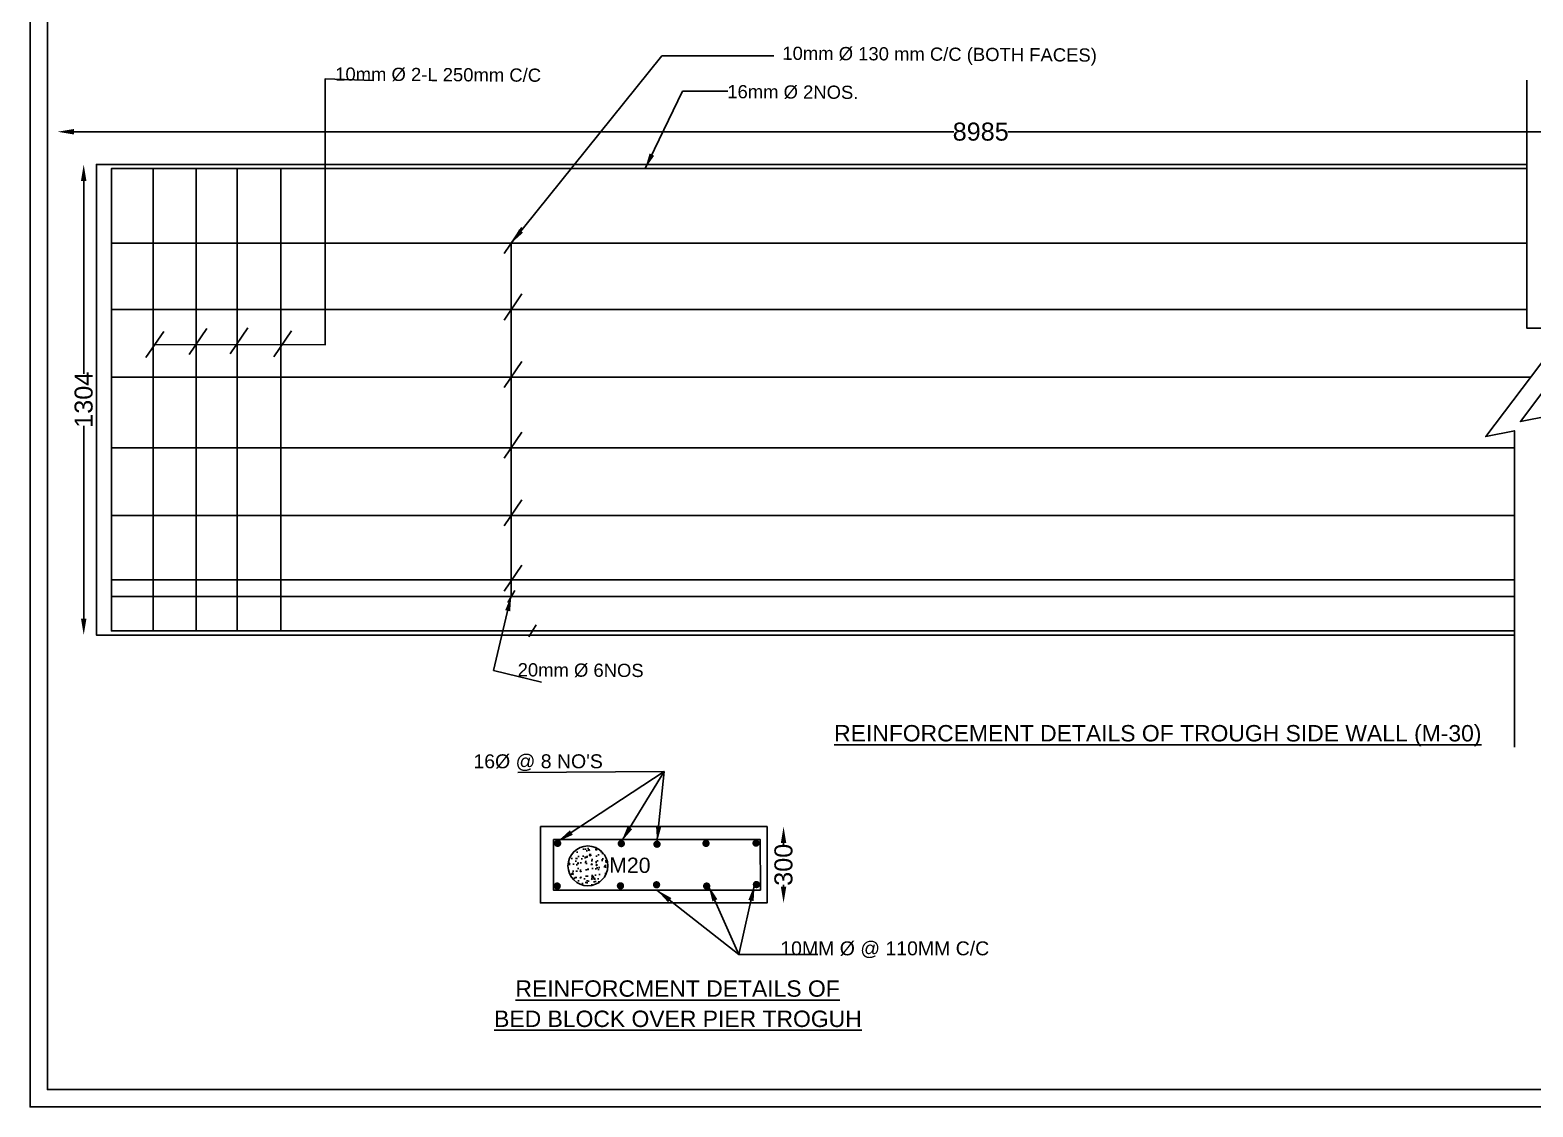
# Model space of a CAD drawing. Header units: millimetres. Extents: x 118265 to 133171, y -57 to 10548.
# Drawn here: x 118265 to 127437, y -57 to 6514 of the extents above; entities that cross this region are included whole.
import ezdxf

# ---------------------------------------------------------------- set-up
doc = ezdxf.new("R2010")
doc.units = ezdxf.units.MM
doc.header["$MEASUREMENT"] = 0
doc.layers.add('DRAWING', color=7, linetype='Continuous')
doc.layers.add('TEXT', color=7, linetype='Continuous')
doc.styles.get("Standard").update_dxf_attribs({"font": 'arial.ttf'})
doc.dimstyles.get("Standard").update_dxf_attribs({"dimtxt": 110, "dimasz": 100, "dimexe": 0.18, "dimexo": 0.0625, "dimgap": 0.09, "dimtad": 0, "dimdec": 0, "dimzin": 0, "dimdsep": 46, "dimtxsty": 'Standard', "dimcen": 0.09, "dimse1": 1, "dimse2": 1, "dimadec": 0, "dimazin": 0, "dimtfac": 1, "dimtdec": 0, "dimtofl": 0, "dimtmove": 0, "dimatfit": 3, "dimfxl": 1, "dimtolj": 1, "dimtzin": 0, "dimarcsym": 0})

# ---------------------------------------------------------------- blocks, each defined once
blk = doc.blocks.new('*D26')
at = {"layer": 'Defpoints', "color": 0}
for p in [(122762.7, 1653.5), (122762.7, 1187.5), (122863.2, 1187.5)]:
    blk.add_point(p, dxfattribs=at)
at = {"layer": 'DRAWING', "color": 0, "lineweight": -2}
for p, q in [((122863.2, 1553.5), (122863.2, 1541.9)), ((122863.2, 1287.5), (122863.2, 1299.1))]:
    blk.add_line(p, q, dxfattribs=at)
at = {"layer": 'DRAWING', "color": 0}
for points in [[(122846.5, 1553.5), (122879.8, 1553.5), (122863.2, 1653.5)], [(122846.5, 1287.5), (122879.8, 1287.5), (122863.2, 1187.5)]]:
    blk.add_solid(points, dxfattribs=at)
at = {"layer": 'DRAWING', "color": 0, "insert": (122863.2, 1420.5), "char_height": 110, "attachment_point": 5, "rotation": 90}
blk.add_mtext('\\A1;300', dxfattribs=at)
blk = doc.blocks.new('*D42')
at = {"layer": 'Defpoints', "color": 0}
for p in [(118669.6, 5693.8), (118592.4, 2822.7), (127535.4, 2822.7)]:
    blk.add_point(p, dxfattribs=at)
at = {"layer": 'DRAWING', "color": 0, "lineweight": -2}
for p, q in [((118592.4, 5593.8), (118592.4, 4417.2)), ((118592.4, 2922.7), (118592.4, 4099.3))]:
    blk.add_line(p, q, dxfattribs=at)
at = {"layer": 'DRAWING', "color": 0}
for points in [[(118575.7, 5593.8), (118609, 5593.8), (118592.4, 5693.8)], [(118575.7, 2922.7), (118609, 2922.7), (118592.4, 2822.7)]]:
    blk.add_solid(points, dxfattribs=at)
at = {"layer": 'DRAWING', "color": 0, "insert": (118592.4, 4258.2), "char_height": 110, "attachment_point": 5, "rotation": 90}
blk.add_mtext('\\A1;1304', dxfattribs=at)
blk = doc.blocks.new('*D43')
at = {"layer": 'Defpoints', "color": 0}
for p in [(129700.2, 5893.7), (118432.5, 5693.8), (129700.2, 5668.8)]:
    blk.add_point(p, dxfattribs=at)
at = {"layer": 'DRAWING', "color": 0, "lineweight": -2}
for p, q in [((118532.5, 5893.7), (123901.5, 5893.7)), ((129600.2, 5893.7), (124231.2, 5893.7))]:
    blk.add_line(p, q, dxfattribs=at)
at = {"layer": 'DRAWING', "color": 0}
for points in [[(118532.5, 5910.3), (118532.5, 5877), (118432.5, 5893.7)], [(129600.2, 5910.3), (129600.2, 5877), (129700.2, 5893.7)]]:
    blk.add_solid(points, dxfattribs=at)
at = {"layer": 'DRAWING', "color": 0, "insert": (124066.4, 5893.7), "char_height": 110, "attachment_point": 5}
blk.add_mtext('\\A1;8985', dxfattribs=at)

msp = doc.modelspace()

# ---------------------------------------------------------------- hatches: boundary and pattern name
at = {"layer": 'DRAWING'}
h = msp.add_hatch(dxfattribs=at)
h.set_pattern_fill('AR-CONC', color=256, scale=11.620219, style=0)
h.set_pattern_definition([(50, (-7228.015, -7423.045), (83.347206, -7.291936), [8.715164, -95.86681]), (355, (-7228.015, -7423.045), (-16.12321, 87.406375), [6.97213, -76.693447]), (100.4514, (-7221.07, -7423.65), (67.22406, 80.114386), [7.40675, -81.47425]), (46.1842, (-7228.02, -7399.8), (124.01575, -19.23367), [13.07275, -143.80021]), (96.6356, (-7217.68, -7401.41), (108.60986, 113.19463), [11.11013, -122.21136]), (351.1842, (-7228.02, -7399.8), (108.60977, 113.19472), [10.4582, -115.04017]), (21, (-7216.395, -7405.614), (69.361908, -46.785198), [8.715164, -95.86681]), (326, (-7216.395, -7405.614), (28.273775, 84.264025), [6.97213, -76.693447]), (71.4514, (-7210.615, -7409.51), (97.63571, 37.47875), [7.40675, -81.47425]), (37.5, (-7228.015, -7423.045), (1.413002, 38.6829956), [0, -75.76383, 0, -77.855469, 0, -76.983952]), (7.5, (-7228.015, -7423.045), (30.569257, 45.831506), [0, -44.389237, 0, -74.020796, 0, -29.341054]), (327.5, (-7253.93, -7423.045), (62.031337, -2.6209255), [0, -29.050548, 0, -90.63771, 0, -120.269269]), (317.5, (-7265.55, -7423.045), (67.767511, 11.632418), [0, -37.765712, 0, -60.192736, 0, -85.40861])])
h.paths.add_polyline_path([(121790.8, 1413.9, 1), (121547.9, 1413.9, 1)])

# ---------------------------------------------------------------- linework, layer by layer
for points in [[(118264.9, 10548.1), (133171.3, 10548.1), (133171.3, -57.1), (118264.9, -57.1)], [(118370.6, 10442.4), (133065.7, 10442.4), (133065.7, 48.5), (118370.6, 48.5)]]:
    msp.add_lwpolyline(points, close=True, dxfattribs=at)
for points in [[(119026.4, 4596.1), (120065.3, 4593.2), (120065.3, 6216), (120363.7, 6205.8)], [(127399.8, 6208.1), (127399.8, 4694.4), (127649.3, 4694.4)], [(120227, 2822.7), (118669.6, 2822.7), (118669.6, 5693.8), (120227, 5693.8)], [(120227, 5693.8), (127399.8, 5693.8)], [(120227, 5668.8), (118761, 5668.8), (118761, 5643.1)], [(118761, 5643.1), (118761, 2859.8), (118761, 2847.6), (120227, 2847.6)], [(119015.9, 5668.8), (119015.9, 2847.6)], [(119278.7, 5668.8), (119278.7, 2847.6)], [(119529.3, 5668.8), (119529.3, 2847.6)], [(119795.3, 5668.8), (119795.3, 2847.6)], [(127399.8, 5668.8), (120227, 5668.8)], [(121266.4, 5308.9), (121158.2, 5149.9)], [(120227, 5213.9), (118761, 5213.9)], [(127399.8, 5213.9), (120227, 5213.9)], [(121201.7, 5213.9), (121201.7, 3063.2)], [(121266.4, 4903.7), (121158.2, 4744.6)], [(120227, 4808.6), (118761, 4808.6)], [(127399.8, 4808.6), (120227, 4808.6)], [(127856.2, 4784.6), (127360, 4124.8), (127535.4, 4160.7), (127535.4, 2231)], [(119343.3, 4692.4), (119235.2, 4533.4)], [(119594, 4696.5), (119485.8, 4537.5)], [(119860, 4679.7), (119751.8, 4520.7)], [(127649.3, 4694.4), (127148.3, 4033), (127323.6, 4068.9), (127323.6, 2139.2)], [(119080.5, 4675.6), (118972.4, 4516.6)], [(121266.4, 4491), (121158.2, 4332)], [(120227, 4395.9), (118761, 4395.9)], [(127423.2, 4395.9), (120227, 4395.9)], [(121266.4, 4060.7), (121158.2, 3901.6)], [(120227, 3965.6), (118761, 3965.6)], [(127323.6, 3965.6), (120227, 3965.6)], [(121266.4, 3647.6), (121158.2, 3488.5)], [(120227, 3552.5), (118761, 3552.5)], [(127323.6, 3552.5), (120227, 3552.5)], [(121266.4, 3248.2), (121158.2, 3089.2)], [(120227, 3159.6), (118761, 3159.6)], [(127323.6, 3159.6), (120227, 3159.6)], [(120227, 3057.3), (118761, 3057.3)], [(127323.6, 3057.3), (120227, 3057.3)], [(121224.3, 3094.6), (121180.3, 3021.9)], [(120227, 2847.6), (127323.6, 2847.6)], [(121353.1, 2884.8), (121309.2, 2812.1)], [(127323.6, 2822.7), (120227, 2822.7)], [(121379.6, 1653.5), (121379.6, 1187.5), (122762.7, 1187.5), (122762.7, 1653.5), (121977.5, 1653.5)], [(121977.5, 1653.5), (121379.6, 1653.5)], [(121458.6, 1574.5), (121458.6, 1266.5), (122721.9, 1266.5), (122721.5, 1574.5), (121898.5, 1574.5), (121898.5, 1574.5)], [(121898.5, 1574.5), (121458.6, 1574.5)]]:
    msp.add_lwpolyline(points, dxfattribs=at)
at = {"layer": 'DRAWING', "const_width": 22.3}
for points in [[(121473.4, 1551.3, 1), (121495.7, 1551.3, 1)], [(121862, 1550, 1), (121884.3, 1550, 1)], [(122079.8, 1546.1, 1), (122102.1, 1546.1, 1)], [(122378.9, 1551.2, 1), (122401.2, 1551.2, 1)], [(122684.1, 1552.5, 1), (122706.3, 1552.5, 1)], [(121470.8, 1290.8, 1), (121493.1, 1290.8, 1)], [(121856.8, 1292.1, 1), (121879.1, 1292.1, 1)], [(122077.2, 1298.6, 1), (122099.4, 1298.6, 1)], [(122382.8, 1290.7, 1), (122405.1, 1290.7, 1)], [(122686.7, 1299.8, 1), (122708.9, 1299.8, 1)]]:
    msp.add_lwpolyline(points, format="xyb", close=True, dxfattribs=at)
at = {"layer": 'DRAWING'}
msp.add_circle((121669.3, 1413.9), 121.5, dxfattribs=at)

# ---------------------------------------------------------------- texts
for s, height, p in [('10mm Ø 130 mm C/C (BOTH FACES)', 80.549, (122855.8, 6332.6)), ('10mm Ø 2-L 250mm C/C', 80.549, (120126.6, 6205.8)), ('16mm Ø 2NOS.', 80.549, (122519.6, 6098.5)), ('20mm Ø 6NOS ', 80.549, (121240.3, 2570.5)), ('M20', 92.96, (121798.6, 1372.2))]:
    msp.add_text(s, height=height, rotation=359.65712, dxfattribs=at).set_placement(p)
for s, p in [("16Ø @ 8 NO'S  ", (120970.6, 2009.6)), ('10MM Ø @ 110MM C/C', (122843.3, 868.1))]:
    msp.add_text(s, height=85, dxfattribs=at).set_placement(p)
at = {"layer": 'TEXT'}
for s, p in [('%%UREINFORCEMENT DETAILS OF TROUGH SIDE WALL (M-30)', (123172, 2173.3)), ('%%UREINFORCMENT DETAILS OF', (121227.2, 615.3)), ('%%UBED BLOCK OVER PIER TROGUH', (121097.1, 430.7))]:
    msp.add_text(s, height=100, dxfattribs=at).set_placement(p)

# ---------------------------------------------------------------- dimensions: what is measured, and where the dimension line sits
at = {"layer": 'DRAWING'}
dim = msp.add_linear_dim(base=(129700.2, 5893.7), p1=(118432.5, 5693.8), p2=(129700.2, 5668.8), text='8985', dimstyle='Standard', override={"dimfxl": 2000}, dxfattribs=at)
dim.commit()
dim.dimension.update_dxf_attribs({"geometry": '*D43', "text_midpoint": (124066.4, 5893.7)})
dim = msp.add_linear_dim(base=(118592.4, 2822.7), p1=(118669.6, 5693.8), p2=(127535.4, 2822.7), angle=90, text='1304', dimstyle='Standard', dxfattribs=at)
dim.commit()
dim.dimension.update_dxf_attribs({"geometry": '*D42', "text_midpoint": (118592.4, 4258.2)})
dim = msp.add_linear_dim(base=(122863.2, 1187.5), p1=(122762.7, 1653.5), p2=(122762.7, 1187.5), angle=90, text='300', dimstyle='Standard', override={"dimfxl": 2000}, dxfattribs=at)
dim.commit()
dim.dimension.update_dxf_attribs({"geometry": '*D26', "text_midpoint": (122863.2, 1420.5)})

# ---------------------------------------------------------------- leaders
for points, override in [([(121201.7, 5213.9), (122121.1, 6356), (122804.4, 6356)], {"dimasz": 95, "dimgap": 0.09, "dimtad": 0, "dimfxl": 2000, "dimarcsym": 1}), ([(122018.3, 5668.8), (122247, 6142), (122524.1, 6142)], {"dimasz": 95, "dimgap": 0.09, "dimtad": 0, "dimfxl": 2000, "dimarcsym": 1}), ([(121201.7, 3063.2), (121093.6, 2606), (121387, 2535)], {"dimasz": 95, "dimgap": 0.09, "dimtad": 0, "dimfxl": 2000, "dimarcsym": 1}), ([(122090.9, 1557.2), (122135.7, 1988.8), (121241.2, 1983.6)], {"dimgap": 0.09, "dimtad": 0, "dimfxl": 2000}), ([(121484.6, 1562.4), (122135.7, 1988.8)], {"dimgap": 0.09, "dimtad": 0, "dimfxl": 2000}), ([(121873.2, 1561.1), (122135.7, 1988.8)], {"dimgap": 0.09, "dimtad": 0, "dimfxl": 2000}), ([(122404.2, 1295.1), (122590.2, 872.9)], {"dimgap": 0.09, "dimtad": 0, "dimfxl": 2000}), ([(122686.7, 1299.8), (122590.2, 872.9), (123071.7, 872.9)], {"dimgap": 0.09, "dimtad": 0, "dimfxl": 2000}), ([(122090.2, 1266.5), (122590.2, 872.9)], {"dimgap": 0.09, "dimtad": 0, "dimfxl": 2000})]:
    msp.add_leader(points, dimstyle='Standard', override=override, dxfattribs=at)

doc.saveas('drawing.dxf')
